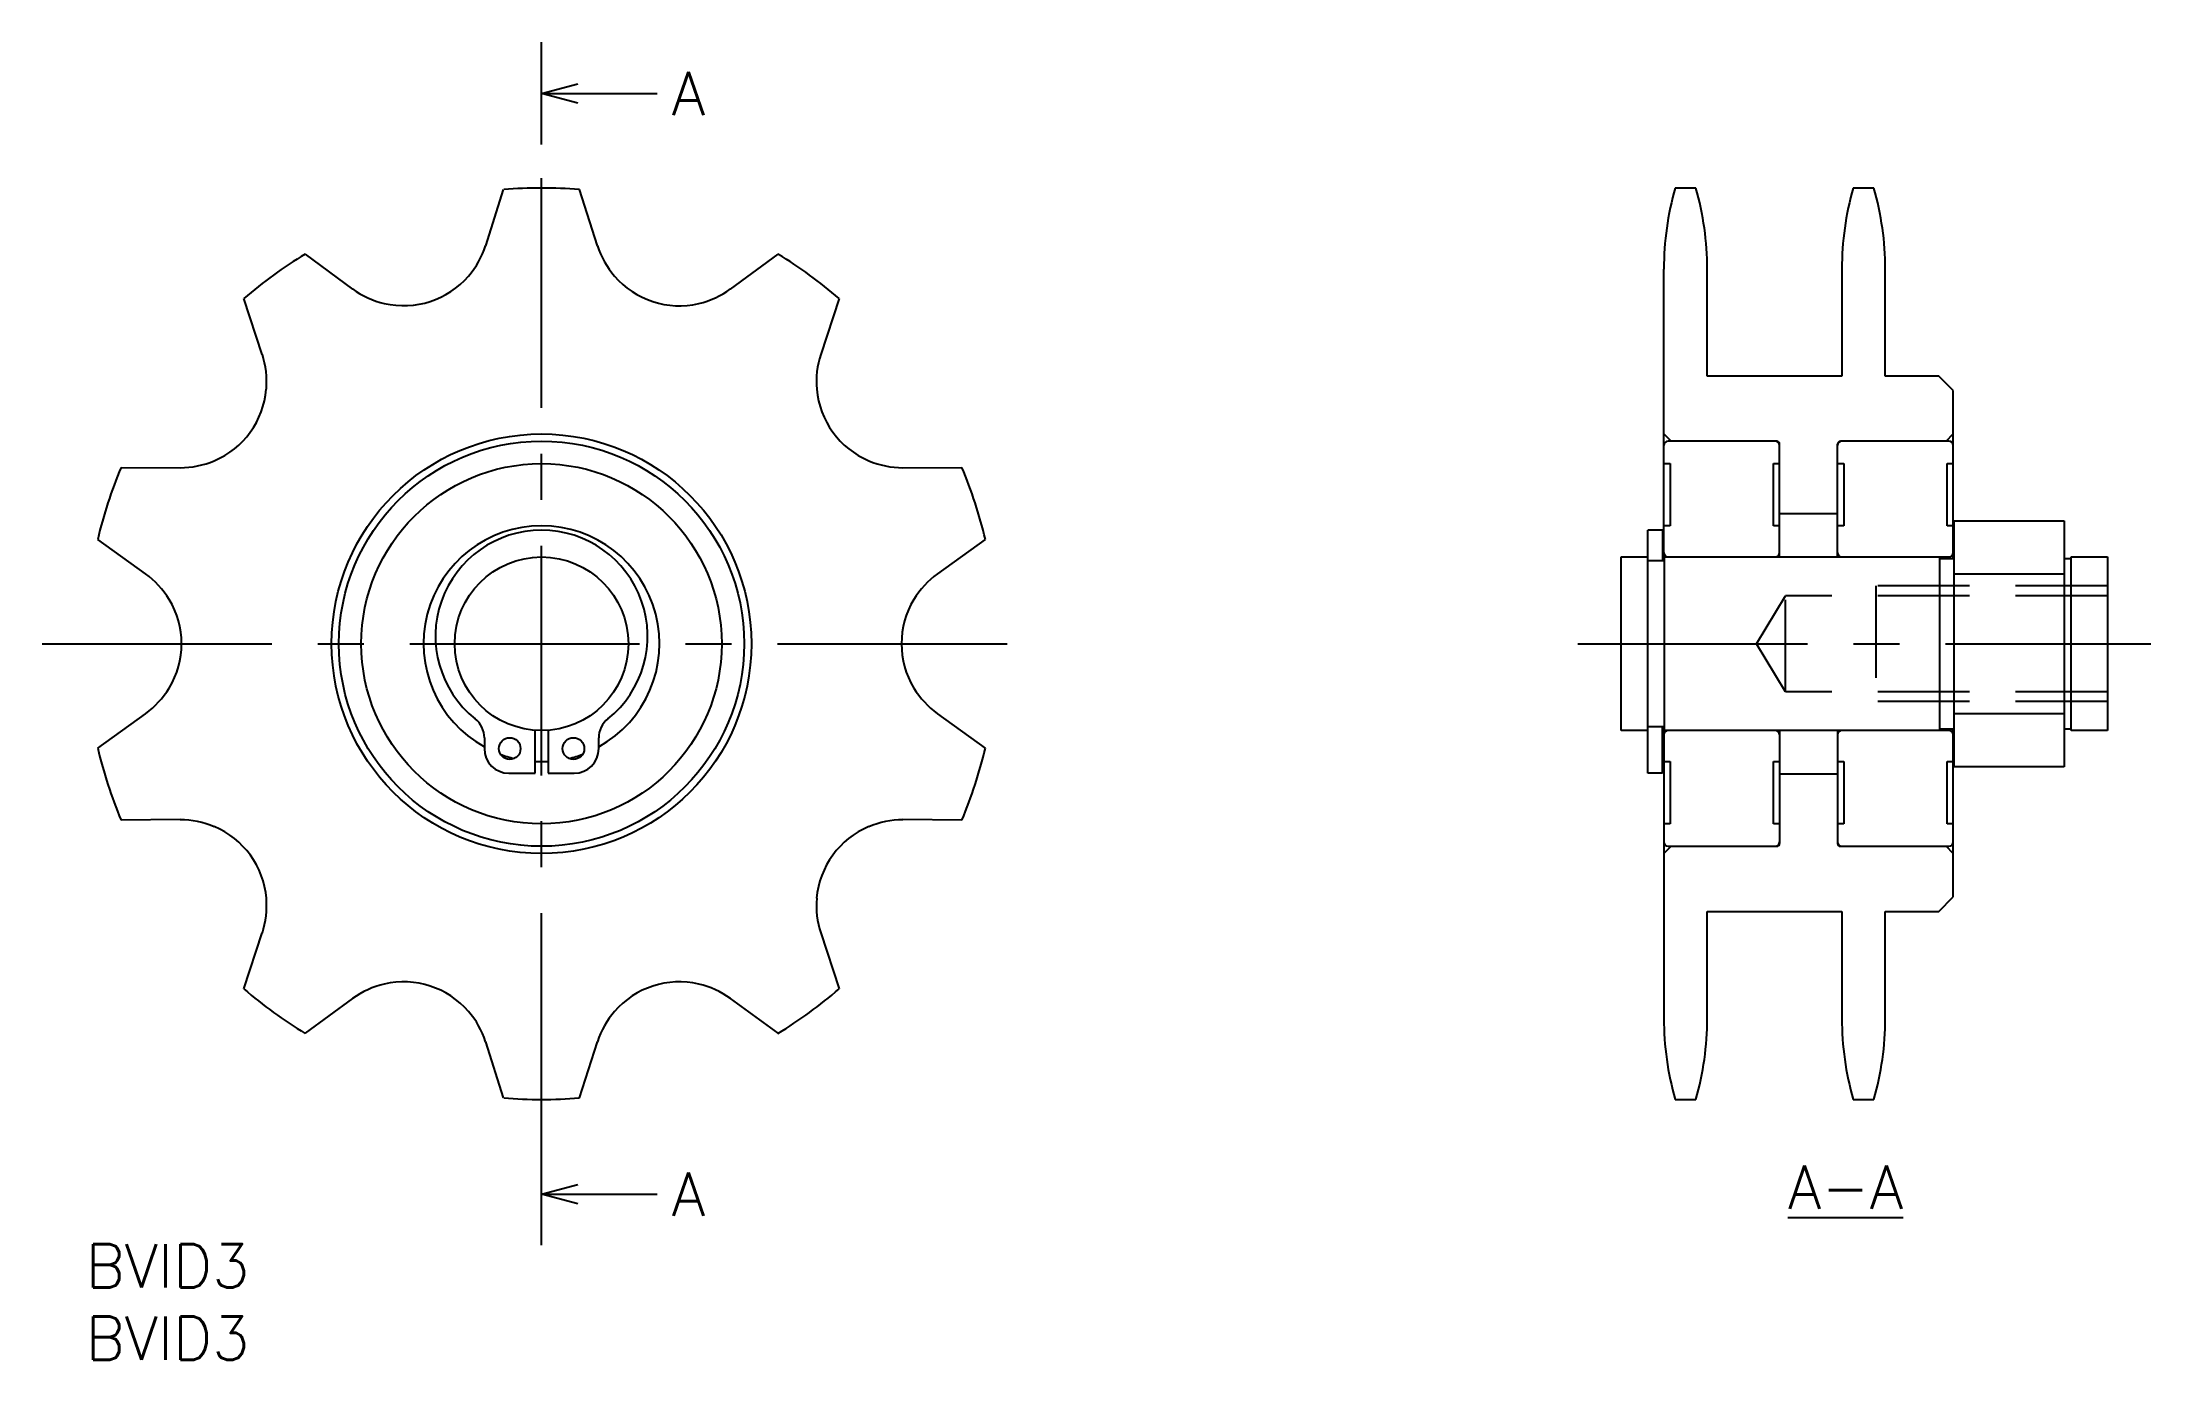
# Model space of a CAD drawing. Extents: x -3 to 143, y -8 to 83.
import ezdxf

# ---------------------------------------------------------------- set-up
doc = ezdxf.new("R2010")
doc.units = 0
doc.header["$LTSCALE"] = 0.5
doc.linetypes.add('CENTER', pattern=[50.8, 31.75, -6.35, 6.35, -6.35])
doc.linetypes.add('DASHED', pattern=[19.05, 12.7, -6.35])
for name, color, linetype in [('MSM_CENTER', 1, 'CENTER'), ('MSM_CONTINUOUS', 7, 'CONTINUOUS'), ('MSM_DASHED', 4, 'DASHED'), ('MSM_PART_NUMBER', 7, 'CONTINUOUS')]:
    doc.layers.add(name, color=color, linetype=linetype)
doc.styles.get("Standard").update_dxf_attribs({"font": 'txt.shx', "height": 3, "bigfont": 'bigfont.shx'})

# ---------------------------------------------------------------- blocks, each defined once
blk = doc.blocks.new('*U10')
at = {"layer": 'MSM_PART_NUMBER'}
blk.add_text('BVID3', height=3, dxfattribs=at).set_placement((0, -3))
blk = doc.blocks.new('*U11')
at = {"layer": 'MSM_PART_NUMBER'}
blk.add_text('BVID3', height=3, dxfattribs=at).set_placement((0, -8))
blk = doc.blocks.new('*U12')
at = {"layer": 'MSM_PART_NUMBER'}
blk.add_text('%%UA-A', height=3, dxfattribs=at).set_placement((117.61, 2.44))
blk = doc.blocks.new('*U13')
at = {"layer": 'MSM_PART_NUMBER'}
blk.add_text('A', height=3, dxfattribs=at).set_placement((40.5, 78.04))
blk = doc.blocks.new('*U14')
at = {"layer": 'MSM_PART_NUMBER'}
blk.add_text('A', height=3, dxfattribs=at).set_placement((40.5, 1.96))

msp = doc.modelspace()

# ---------------------------------------------------------------- linework, layer by layer
at = {"layer": 'MSM_CENTER'}
for p, q in [((31.5, 7), (31.5, 76)), ((-3, 41.5), (66, 41.5)), ((103.09, 41.5), (142.69, 41.5))]:
    msp.add_line(p, q, dxfattribs=at)
at = {"layer": 'MSM_CONTINUOUS'}
for p, q in [((31.5, 76), (31.5, 83.08)), ((31.5, 79.54), (34, 80.21)), ((31.5, 79.54), (39.5, 79.54)), ((34, 78.87), (31.5, 79.54)), ((27.65, 69.01), (28.88, 72.89)), ((34.11, 72.89), (35.35, 69.01)), ((111.25, 73), (109.82, 73)), ((123.55, 73), (122.12, 73)), ((15.16, 68.43), (18.45, 66.02)), ((44.55, 66.02), (47.84, 68.43)), ((109.04, 47.25), (109.04, 67.4)), ((112.04, 60), (112.04, 67.4)), ((121.34, 67.4), (121.34, 60)), ((124.34, 60), (124.34, 67.4)), ((12.21, 61.49), (10.93, 65.36)), ((52.07, 65.36), (50.79, 61.49)), ((121.34, 60), (112.04, 60)), ((128.04, 60), (124.34, 60)), ((129.04, 59), (128.04, 60)), ((129.04, 47.4), (129.04, 59)), ((109.04, 56), (109.54, 55.5)), ((116.84, 55.5), (109.34, 55.5)), ((128.74, 55.5), (121.24, 55.5)), ((128.54, 55.5), (129.04, 56)), ((109.04, 53.95), (109.47, 53.95)), ((109.47, 53.95), (109.47, 49.65)), ((116.61, 49.65), (116.61, 53.95)), ((116.61, 53.95), (117.04, 53.95)), ((117.04, 47.5), (117.04, 55.3)), ((121.04, 47.5), (121.04, 55.3)), ((121.04, 53.95), (121.47, 53.95)), ((121.47, 53.95), (121.47, 49.65)), ((128.61, 49.65), (128.61, 53.95)), ((128.61, 53.95), (129.04, 53.95)), ((2.45, 53.69), (6.53, 53.66)), ((56.47, 53.66), (60.55, 53.69)), ((109.47, 49.65), (109.04, 49.65)), ((117.04, 49.65), (116.61, 49.65)), ((117.04, 50.5), (121.04, 50.5)), ((121.47, 49.65), (121.04, 49.65)), ((129.04, 49.65), (128.61, 49.65)), ((129.09, 50), (136.69, 50)), ((129.09, 33), (129.09, 50)), ((136.69, 50), (136.69, 33)), ((4.15, 46.34), (0.84, 48.71)), ((62.16, 48.71), (58.85, 46.34)), ((107.94, 32.55), (107.94, 49.35)), ((108.94, 49.35), (107.94, 49.35)), ((108.94, 49.35), (108.94, 47.25)), ((106.09, 47.5), (107.94, 47.5)), ((106.09, 35.5), (106.09, 47.5)), ((107.94, 47.25), (109.09, 47.25)), ((109.09, 35.5), (109.09, 47.5)), ((109.09, 47.5), (128.74, 47.5)), ((128.09, 47.5), (128.09, 35.5)), ((128.09, 47.4), (129.09, 47.4)), ((136.69, 47.4), (137.19, 47.4)), ((137.19, 35.5), (137.19, 47.5)), ((137.19, 47.5), (139.69, 47.5)), ((139.69, 47.5), (139.69, 35.5)), ((136.69, 46.32), (129.09, 46.32)), ((0.84, 34.29), (4.15, 36.66)), ((58.85, 36.66), (62.16, 34.29)), ((129.09, 36.68), (136.69, 36.68)), ((27.55, 34.99), (27.55, 34.25)), ((31.05, 32.55), (31.05, 35.52)), ((31.95, 35.52), (31.95, 32.55)), ((35.45, 34.25), (35.45, 34.99)), ((107.94, 35.5), (106.09, 35.5)), ((109.09, 35.75), (107.94, 35.75)), ((108.94, 32.55), (108.94, 35.75)), ((109.04, 35.75), (109.04, 15.6)), ((128.74, 35.5), (109.09, 35.5)), ((117.04, 35.5), (117.04, 27.7)), ((121.04, 35.5), (121.04, 27.7)), ((129.09, 35.6), (128.09, 35.6)), ((129.04, 24), (129.04, 35.6)), ((137.19, 35.6), (136.69, 35.6)), ((139.69, 35.5), (137.19, 35.5)), ((29.25, 32.55), (31.05, 32.55)), ((31.95, 32.55), (33.75, 32.55)), ((108.94, 32.55), (107.94, 32.55)), ((109.04, 33.35), (109.47, 33.35)), ((109.47, 33.35), (109.47, 29.05)), ((116.61, 29.05), (116.61, 33.35)), ((116.61, 33.35), (117.04, 33.35)), ((117.04, 32.5), (121.04, 32.5)), ((121.04, 33.35), (121.47, 33.35)), ((121.47, 33.35), (121.47, 29.05)), ((128.61, 29.05), (128.61, 33.35)), ((128.61, 33.35), (129.04, 33.35)), ((136.69, 33), (129.09, 33)), ((6.53, 29.34), (2.45, 29.31)), ((60.55, 29.31), (56.47, 29.34)), ((109.47, 29.05), (109.04, 29.05)), ((117.04, 29.05), (116.61, 29.05)), ((121.47, 29.05), (121.04, 29.05)), ((129.04, 29.05), (128.61, 29.05)), ((109.54, 27.5), (109.04, 27)), ((109.34, 27.5), (116.84, 27.5)), ((121.24, 27.5), (128.74, 27.5)), ((129.04, 27), (128.54, 27.5)), ((128.04, 23), (129.04, 24)), ((112.04, 15.6), (112.04, 23)), ((112.04, 23), (121.34, 23)), ((121.34, 23), (121.34, 15.6)), ((124.34, 15.6), (124.34, 23)), ((124.34, 23), (128.04, 23)), ((10.93, 17.64), (12.21, 21.51)), ((50.79, 21.51), (52.07, 17.64)), ((18.45, 16.98), (15.16, 14.57)), ((47.84, 14.57), (44.55, 16.98)), ((28.88, 10.11), (27.65, 13.99)), ((35.35, 13.99), (34.11, 10.11)), ((109.82, 10), (111.25, 10)), ((122.12, 10), (123.55, 10)), ((31.5, -0.08), (31.5, 7)), ((31.5, 3.46), (34, 4.13)), ((31.5, 3.46), (39.5, 3.46)), ((34, 2.79), (31.5, 3.46))]:
    msp.add_line(p, q, dxfattribs=at)
for centre, radius in [((31.5, 41.5), 14.5), ((31.5, 41.5), 14), ((31.5, 41.5), 12.45), ((31.5, 41.5), 6), ((29.3, 34.25), 0.75), ((33.7, 34.25), 0.75)]:
    msp.add_circle(centre, radius, dxfattribs=at)
for centre, radius, start, end in [((31.5, 41.5), 31.5, 85.2381, 94.7619), ((129.34, 67.4), 20.3, 163.9866, 180), ((91.74, 67.4), 20.3, 0, 16.0134), ((141.64, 67.4), 20.3, 163.9866, 180), ((104.04, 67.4), 20.3, 0, 16.0134), ((21.74, 70.95), 6.21, 319.4496, 341.8422), ((41.26, 70.95), 6.21, 198.1578, 220.5504), ((31.5, 41.5), 31.5, 121.2381, 130.7619), ((31.5, 41.5), 31.5, 49.2381, 58.7619), ((22.08, 71.06), 6.21, 234.1578, 256.5504), ((21.97, 70.82), 5.95, 257.0438, 318.9562), ((41.03, 70.82), 5.96, 221.0438, 282.9562), ((40.92, 71.06), 6.21, 283.4496, 305.8422), ((6.3, 59.59), 6.21, 355.4496, 17.8422), ((56.7, 59.59), 6.21, 162.1578, 184.5504), ((6.56, 59.62), 5.95, 293.0438, 354.9562), ((56.44, 59.62), 5.95, 185.0438, 246.9562), ((109.34, 55.2), 0.3, 90, 180), ((109.34, 55.2), 0.3, 90, 180), ((116.74, 55.2), 0.3, 0, 90), ((116.84, 55.3), 0.2, 0, 90), ((121.34, 55.2), 0.3, 90, 180), ((121.24, 55.3), 0.2, 90, 180), ((128.74, 55.2), 0.3, 0, 90), ((128.74, 55.2), 0.3, 0, 90), ((6.51, 59.88), 6.21, 270.1578, 292.5504), ((56.49, 59.88), 6.21, 247.4496, 269.8422), ((31.5, 41.5), 31.5, 157.2381, 166.7619), ((31.5, 41.5), 31.5, 13.2381, 22.7619), ((31.5, 41.5), 8.15, 298.9904, 241.0096), ((31.5, 42.02), 7.33, 308.7585, 231.2415), ((109.34, 47.8), 0.3, 180, 270), ((109.34, 47.8), 0.3, 180, 270), ((116.74, 47.8), 0.3, 270, 0), ((121.34, 47.8), 0.3, 180, 270), ((128.74, 47.8), 0.3, 270, 0), ((128.74, 47.8), 0.3, 270, 0), ((0.48, 41.32), 6.21, 31.4496, 53.8422), ((62.52, 41.32), 6.21, 126.1578, 148.5504), ((0.68, 41.5), 5.95, 329.0438, 30.9562), ((62.32, 41.5), 5.95, 149.0438, 210.9562), ((0.48, 41.68), 6.21, 306.1578, 328.5504), ((62.52, 41.68), 6.21, 211.4496, 233.8422), ((25.85, 34.99), 1.7, 0, 51.2415), ((37.15, 34.99), 1.7, 128.7585, 180), ((109.34, 35.2), 0.3, 90, 180), ((109.34, 35.2), 0.3, 90, 180), ((116.74, 35.2), 0.3, 0, 90), ((121.34, 35.2), 0.3, 90, 180), ((128.74, 35.2), 0.3, 0, 90), ((128.74, 35.2), 0.3, 0, 90), ((31.5, 41.5), 31.5, 193.2381, 202.7619), ((29.25, 34.25), 1.7, 180, 270), ((31.5, 41.5), 8.15, 249.5955, 256.6438), ((31.5, 41.5), 8.15, 283.3562, 290.4045), ((33.75, 34.25), 1.7, 270, 0), ((31.5, 41.5), 31.5, 337.2381, 346.7619), ((31.5, 41.5), 8.15, 266.8348, 273.1652), ((6.51, 23.12), 6.21, 67.4496, 89.8422), ((56.49, 23.12), 6.21, 90.1578, 112.5504), ((6.56, 23.38), 5.96, 5.0438, 66.9562), ((56.44, 23.38), 5.96, 113.0438, 174.9562), ((109.34, 27.8), 0.3, 180, 270), ((109.34, 27.8), 0.3, 180, 270), ((116.74, 27.8), 0.3, 270, 0), ((116.84, 27.7), 0.2, 270, 0), ((121.34, 27.8), 0.3, 180, 270), ((121.24, 27.7), 0.2, 180, 270), ((128.74, 27.8), 0.3, 270, 0), ((128.74, 27.8), 0.3, 270, 0), ((6.3, 23.41), 6.21, 342.1578, 4.5504), ((56.7, 23.41), 6.21, 175.4496, 197.8422), ((31.5, 41.5), 31.5, 229.2381, 238.7619), ((22.08, 11.94), 6.21, 103.4496, 125.8422), ((21.97, 12.18), 5.95, 41.0438, 102.9562), ((41.03, 12.18), 5.95, 77.0438, 138.9562), ((40.92, 11.94), 6.21, 54.1578, 76.5504), ((31.5, 41.5), 31.5, 301.2381, 310.7619), ((21.74, 12.05), 6.21, 18.1578, 40.5504), ((41.26, 12.05), 6.21, 139.4496, 161.8422), ((129.34, 15.6), 20.3, 180, 196.0134), ((91.74, 15.6), 20.3, 343.9866, 0), ((141.64, 15.6), 20.3, 180, 196.0134), ((104.04, 15.6), 20.3, 343.9866, 0), ((31.5, 41.5), 31.5, 265.2381, 274.7619)]:
    msp.add_arc(centre, radius, start, end, dxfattribs=at)
at = {"layer": 'MSM_DASHED'}
for p, q in [((123.69, 45.5), (123.69, 37.5)), ((139.69, 45.5), (123.69, 45.5)), ((115.44, 41.5), (117.44, 44.82)), ((117.44, 38.18), (117.44, 44.82)), ((139.69, 44.82), (117.44, 44.82)), ((117.44, 38.18), (115.44, 41.5)), ((139.69, 38.18), (117.44, 38.18)), ((139.69, 37.5), (123.69, 37.5))]:
    msp.add_line(p, q, dxfattribs=at)

# ---------------------------------------------------------------- block references
at = {"layer": 'MSM_CONTINUOUS'}
for name in ['*U13', '*U14', '*U12', '*U10', '*U11']:
    msp.add_blockref(name, (0, 0), dxfattribs=at)

doc.saveas('drawing.dxf')
